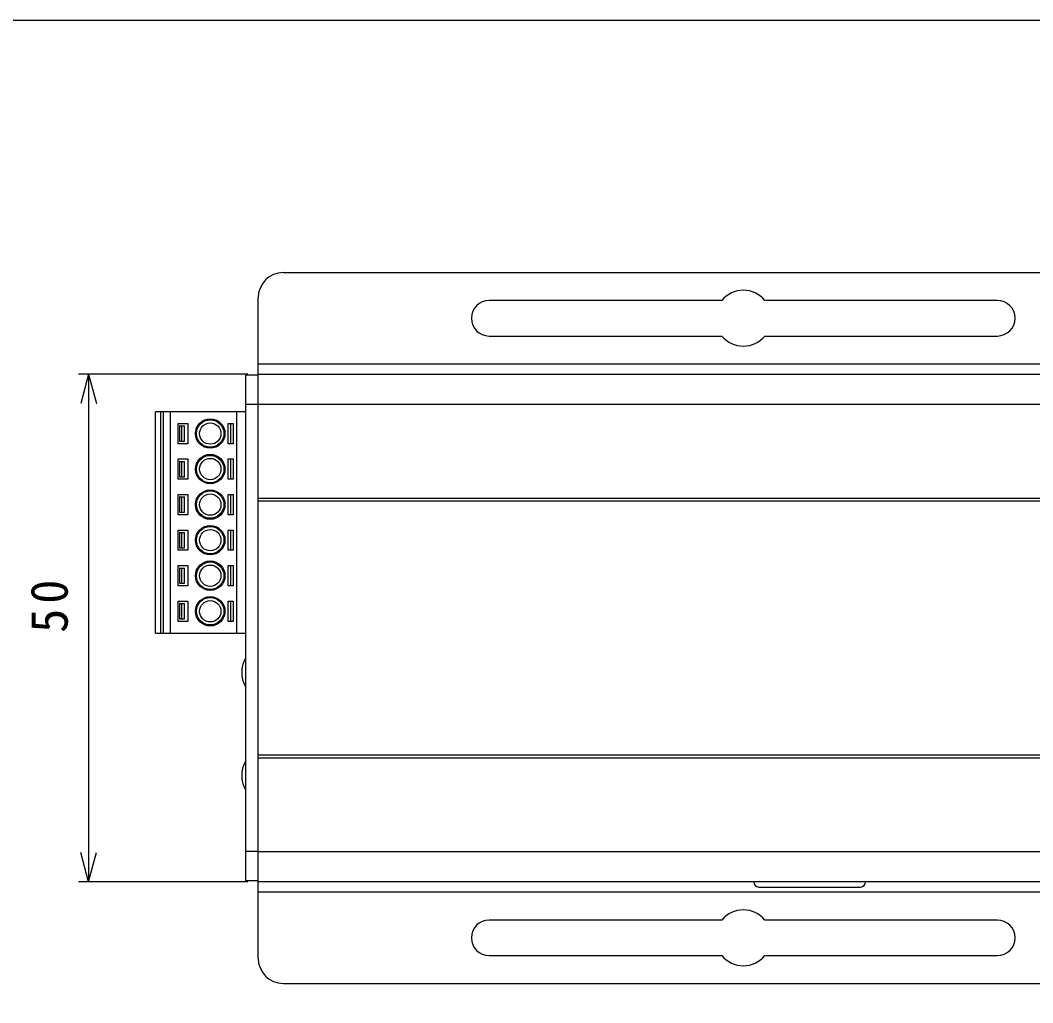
# Model space of a CAD drawing. Units: millimetres on the paper. Extents: x -142 to 142, y -95 to 95.
# Drawn here: x -31.5 to 68.1, y -1.9 to 94.8 of the extents above; entities that cross this region are included whole.
import ezdxf

# ---------------------------------------------------------------- set-up
doc = ezdxf.new("R2010")
doc.units = ezdxf.units.MM
doc.layers.add('0-0_0', color=4, linetype='Continuous')
doc.layers.add('0-3_枠', color=7, linetype='Continuous')
doc.styles.add('ＭＳ ゴシック', font='')
doc.styles.get('ＭＳ ゴシック').set_extended_font_data('MS Gothic')

msp = doc.modelspace()

# ---------------------------------------------------------------- linework, layer by layer
at = {"layer": '0-0_0'}
for p, q in [((-5.6, 70.001), (84.9, 70.001)), ((-8.1, 61.001), (-8.1, 67.501)), ((37.528, 67.251), (14.65, 67.251)), ((64.65, 67.251), (41.771, 67.251)), ((14.65, 63.751), (37.528, 63.751)), ((41.771, 63.751), (64.65, 63.751)), ((-8.1, 61.001), (87.4, 61.001)), ((-8.1, 60.001), (-8.1, 61.001)), ((-9.1, 60.001), (-25.763, 60.001)), ((-24.763, 60.001), (-24.763, 10.001)), ((-8.1, 59.901), (-9.3, 59.901)), ((-9.3, 57.001), (-9.3, 59.901)), ((-8.1, 60.001), (87.4, 60.001)), ((-8.1, 57.001), (-9.3, 57.001)), ((-9.3, 13.001), (-9.3, 57.001)), ((-8.1, 47.801), (-8.1, 57.001)), ((-18.2, 34.501), (-18.2, 56.301)), ((-17.7, 56.301), (-18.2, 56.301)), ((-17.7, 56.301), (-17.7, 34.501)), ((-17.44, 56.301), (-17.7, 56.301)), ((-16.7, 34.501), (-16.7, 56.301)), ((-10.2, 56.301), (-16.7, 56.301)), ((-10.2, 34.501), (-10.2, 56.301)), ((-9.3, 56.301), (-10.2, 56.301)), ((-15.95, 55.151), (-15, 55.151)), ((-15.95, 53.151), (-15.95, 55.151)), ((-15.823, 54.901), (-15.823, 53.401)), ((-15.78, 54.901), (-15.823, 54.901)), ((-15.78, 53.401), (-15.78, 54.901)), ((-15.63, 54.901), (-15.33, 54.901)), ((-15.33, 53.401), (-15.33, 54.901)), ((-15, 55.151), (-15, 53.151)), ((-11.05, 55.151), (-10.55, 55.151)), ((-11.05, 53.151), (-11.05, 55.151)), ((-10.8, 55.151), (-10.8, 53.151)), ((-10.55, 55.151), (-10.55, 53.151)), ((-15, 53.151), (-15.95, 53.151)), ((-15.823, 53.401), (-15.78, 53.401)), ((-15.78, 53.401), (-15.63, 53.401)), ((-15.63, 53.401), (-15.33, 53.401)), ((-10.55, 53.151), (-11.05, 53.151)), ((-15.95, 49.651), (-15.95, 51.651)), ((-15.95, 51.651), (-15, 51.651)), ((-15.823, 51.401), (-15.823, 49.901)), ((-15.78, 51.401), (-15.823, 51.401)), ((-15.78, 49.901), (-15.78, 51.401)), ((-15.78, 51.401), (-15.63, 51.401)), ((-15.63, 51.401), (-15.63, 49.901)), ((-15.63, 51.401), (-15.33, 51.401)), ((-15.33, 49.901), (-15.33, 51.401)), ((-15, 51.651), (-15, 49.651)), ((-11.05, 51.651), (-10.55, 51.651)), ((-11.05, 49.651), (-11.05, 51.651)), ((-10.8, 51.651), (-10.8, 49.651)), ((-10.55, 51.651), (-10.55, 49.651)), ((-15.823, 49.901), (-15.78, 49.901)), ((-15.78, 49.901), (-15.63, 49.901)), ((-15.63, 49.901), (-15.33, 49.901)), ((-15, 49.651), (-15.95, 49.651)), ((-10.55, 49.651), (-11.05, 49.651)), ((-15.95, 48.151), (-15, 48.151)), ((-15.95, 46.151), (-15.95, 48.151)), ((-15.823, 47.901), (-15.823, 46.401)), ((-15.78, 47.901), (-15.823, 47.901)), ((-15.78, 46.401), (-15.78, 47.901)), ((-15.78, 47.901), (-15.63, 47.901)), ((-15.63, 47.901), (-15.63, 46.401)), ((-15.63, 47.901), (-15.33, 47.901)), ((-15.33, 46.401), (-15.33, 47.901)), ((-15, 48.151), (-15, 46.151)), ((-11.05, 48.151), (-10.55, 48.151)), ((-11.05, 46.151), (-11.05, 48.151)), ((-10.8, 48.151), (-10.8, 46.151)), ((-10.55, 48.151), (-10.55, 46.151)), ((-8.1, 47.801), (87.4, 47.801)), ((-8.1, 47.577), (-8.1, 47.801)), ((-8.1, 22.425), (-8.1, 47.577)), ((87.4, 47.501), (-8.1, 47.501)), ((-15, 46.151), (-15.95, 46.151)), ((-15.823, 46.401), (-15.78, 46.401)), ((-15.78, 46.401), (-15.63, 46.401)), ((-15.63, 46.401), (-15.33, 46.401)), ((-10.55, 46.151), (-11.05, 46.151)), ((-15.95, 44.651), (-15, 44.651)), ((-15.95, 42.651), (-15.95, 44.651)), ((-15.78, 44.401), (-15.823, 44.401)), ((-15.78, 42.901), (-15.78, 44.401)), ((-15.78, 44.401), (-15.63, 44.401)), ((-15.63, 44.401), (-15.63, 42.901)), ((-15.63, 44.401), (-15.33, 44.401)), ((-15.33, 42.901), (-15.33, 44.401)), ((-15, 44.651), (-15, 42.651)), ((-11.05, 42.651), (-11.05, 44.651)), ((-11.05, 44.651), (-10.55, 44.651)), ((-10.8, 44.651), (-10.8, 42.651)), ((-10.55, 44.651), (-10.55, 42.651)), ((-15.78, 42.901), (-15.63, 42.901)), ((-15.63, 42.901), (-15.33, 42.901)), ((-15, 42.651), (-15.95, 42.651)), ((-10.55, 42.651), (-11.05, 42.651)), ((-15.95, 41.151), (-15, 41.151)), ((-15.95, 39.151), (-15.95, 41.151)), ((-15.823, 40.901), (-15.823, 39.401)), ((-15.78, 40.901), (-15.63, 40.901)), ((-15.63, 40.901), (-15.63, 39.401)), ((-15.63, 40.901), (-15.33, 40.901)), ((-15.33, 39.401), (-15.33, 40.901)), ((-15, 41.151), (-15, 39.151)), ((-11.05, 39.151), (-11.05, 41.151)), ((-11.05, 41.151), (-10.55, 41.151)), ((-10.8, 41.151), (-10.8, 39.151)), ((-10.55, 41.151), (-10.55, 39.151)), ((-15, 39.151), (-15.95, 39.151)), ((-15.823, 39.401), (-15.78, 39.401)), ((-15.78, 39.401), (-15.63, 39.401)), ((-15.63, 39.401), (-15.33, 39.401)), ((-10.55, 39.151), (-11.05, 39.151)), ((-15.95, 37.651), (-15, 37.651)), ((-15.95, 35.651), (-15.95, 37.651)), ((-15.823, 37.401), (-15.823, 35.901)), ((-15.78, 37.401), (-15.823, 37.401)), ((-15.78, 35.901), (-15.78, 37.401)), ((-15.78, 37.401), (-15.63, 37.401)), ((-15.63, 37.401), (-15.33, 37.401)), ((-15.63, 37.401), (-15.63, 35.901)), ((-15.33, 35.901), (-15.33, 37.401)), ((-15, 37.651), (-15, 35.651)), ((-11.05, 35.651), (-11.05, 37.651)), ((-11.05, 37.651), (-10.55, 37.651)), ((-10.8, 37.651), (-10.8, 35.651)), ((-10.55, 37.651), (-10.55, 35.651)), ((-15.823, 35.901), (-15.78, 35.901)), ((-15.78, 35.901), (-15.63, 35.901)), ((-15.63, 35.901), (-15.33, 35.901)), ((-15, 35.651), (-15.95, 35.651)), ((-10.55, 35.651), (-11.05, 35.651)), ((-18.2, 34.501), (-17.7, 34.501)), ((-17.7, 34.501), (-17.44, 34.501)), ((-16.7, 34.501), (-10.2, 34.501)), ((-10.2, 34.501), (-9.3, 34.501)), ((-8.1, 22.501), (87.4, 22.501)), ((-8.1, 13.001), (-8.1, 22.201)), ((-8.1, 13.001), (-9.3, 13.001)), ((-8.1, 13.001), (87.4, 13.001)), ((-9.1, 10.001), (-25.763, 10.001)), ((-8.1, 2.501), (-8.1, 9.001)), ((41.175, 9.501), (51.175, 9.501)), ((37.528, 6.251), (14.65, 6.251)), ((64.65, 6.251), (41.771, 6.251)), ((14.65, 2.751), (37.528, 2.751)), ((41.771, 2.751), (64.65, 2.751)), ((-5.6, 0.001), (84.9, 0.001))]:
    msp.add_line(p, q, dxfattribs=at)
at = {"layer": '0-0_0', "color": 7}
for p, q in [((-24.763, 60.001), (-25.539, 57.103)), ((-24.763, 60.001), (-23.986, 57.103)), ((-24.763, 10.001), (-25.539, 12.899)), ((-24.763, 10.001), (-23.986, 12.899))]:
    msp.add_line(p, q, dxfattribs=at)
at = {"layer": '0-0_0'}
for points in [[(87.4, 57.001), (-8.1, 57.001), (-8.1, 60.001)], [(-16.7, 56.301), (-17.44, 56.301), (-17.44, 34.501), (-16.7, 34.501)], [(-15.78, 54.901), (-15.63, 54.901), (-15.63, 53.401)], [(-15.823, 44.401), (-15.823, 42.901), (-15.78, 42.901)], [(-15.78, 39.401), (-15.78, 40.901), (-15.823, 40.901)], [(-9.3, 32.11), (-9.335, 32.04), (-9.37, 31.969), (-9.405, 31.896), (-9.44, 31.82), (-9.474, 31.743), (-9.507, 31.665), (-9.538, 31.585), (-9.567, 31.503), (-9.594, 31.419), (-9.617, 31.335), (-9.638, 31.249), (-9.655, 31.162), (-9.67, 31.074), (-9.682, 30.985), (-9.691, 30.895), (-9.698, 30.806), (-9.702, 30.715), (-9.703, 30.625), (-9.702, 30.534), (-9.698, 30.444), (-9.691, 30.354), (-9.682, 30.265), (-9.67, 30.176), (-9.655, 30.088), (-9.638, 30.001), (-9.617, 29.915), (-9.594, 29.83), (-9.567, 29.747), (-9.538, 29.665), (-9.507, 29.585), (-9.474, 29.506), (-9.44, 29.429), (-9.405, 29.354), (-9.37, 29.281), (-9.335, 29.209), (-9.3, 29.14)], [(-9.3, 21.962), (-9.335, 21.893), (-9.37, 21.821), (-9.405, 21.748), (-9.44, 21.673), (-9.474, 21.596), (-9.507, 21.517), (-9.538, 21.437), (-9.567, 21.355), (-9.594, 21.272), (-9.617, 21.187), (-9.638, 21.101), (-9.655, 21.014), (-9.67, 20.926), (-9.682, 20.837), (-9.691, 20.748), (-9.698, 20.658), (-9.702, 20.568), (-9.703, 20.477), (-9.702, 20.387), (-9.698, 20.297), (-9.691, 20.207), (-9.682, 20.117), (-9.67, 20.028), (-9.655, 19.94), (-9.638, 19.853), (-9.617, 19.767), (-9.594, 19.683), (-9.567, 19.599), (-9.538, 19.517), (-9.507, 19.437), (-9.474, 19.359), (-9.44, 19.282), (-9.405, 19.207), (-9.37, 19.133), (-9.335, 19.062), (-9.3, 18.992)], [(87.4, 22.201), (-8.1, 22.201), (-8.1, 22.425)], [(-8.1, 10.101), (-9.3, 10.101), (-9.3, 13.001)], [(87.4, 10.001), (-8.1, 10.001), (-8.1, 13.001)], [(87.4, 9.001), (-8.1, 9.001), (-8.1, 10.001)]]:
    msp.add_lwpolyline(points, dxfattribs=at)
for centre, radius in [((-12.8, 54.151), 1.45), ((-12.8, 54.151), 1.35), ((-12.8, 54.151), 1.05), ((-12.8, 50.651), 1.45), ((-12.8, 50.651), 1.35), ((-12.8, 50.651), 1.05), ((-12.8, 47.151), 1.45), ((-12.8, 47.151), 1.35), ((-12.8, 47.151), 1.05), ((-12.8, 43.651), 1.45), ((-12.8, 43.651), 1.35), ((-12.8, 43.651), 1.05), ((-12.8, 40.151), 1.45), ((-12.8, 40.151), 1.35), ((-12.8, 40.151), 1.05), ((-12.8, 36.651), 1.45), ((-12.8, 36.651), 1.35), ((-12.8, 36.651), 1.05)]:
    msp.add_circle(centre, radius, dxfattribs=at)
for centre, radius, start, end in [((-5.6, 67.501), 2.5, 90, 180), ((39.65, 65.501), 2.75, 39.52119, 140.47881), ((14.65, 65.501), 1.75, 90, 270), ((64.65, 65.501), 1.75, 270, 90), ((39.65, 65.501), 2.75, 219.52119, 320.47881), ((41.175, 10.001), 0.5, 180, 270), ((51.175, 10.001), 0.5, 270, 0), ((39.65, 4.501), 2.75, 39.52119, 140.47881), ((14.65, 4.501), 1.75, 90, 270), ((64.65, 4.501), 1.75, 270, 90), ((-5.6, 2.501), 2.5, 180, 270), ((39.65, 4.501), 2.75, 219.52119, 320.47881)]:
    msp.add_arc(centre, radius, start, end, dxfattribs=at)
at = {"layer": '0-3_枠'}
msp.add_lwpolyline([(-141.803, 94.842), (141.803, 94.842), (141.803, -94.842), (-141.803, -94.842)], close=True, dxfattribs=at)

# ---------------------------------------------------------------- texts
at = {"layer": '0-0_0', "insert": (-26.763, 34.526), "char_height": 3.666, "attachment_point": 7, "rotation": 90, "style": 'ＭＳ ゴシック'}
msp.add_mtext('\\T1.21;\\W0.95;50', dxfattribs=at)

doc.saveas('drawing.dxf')
